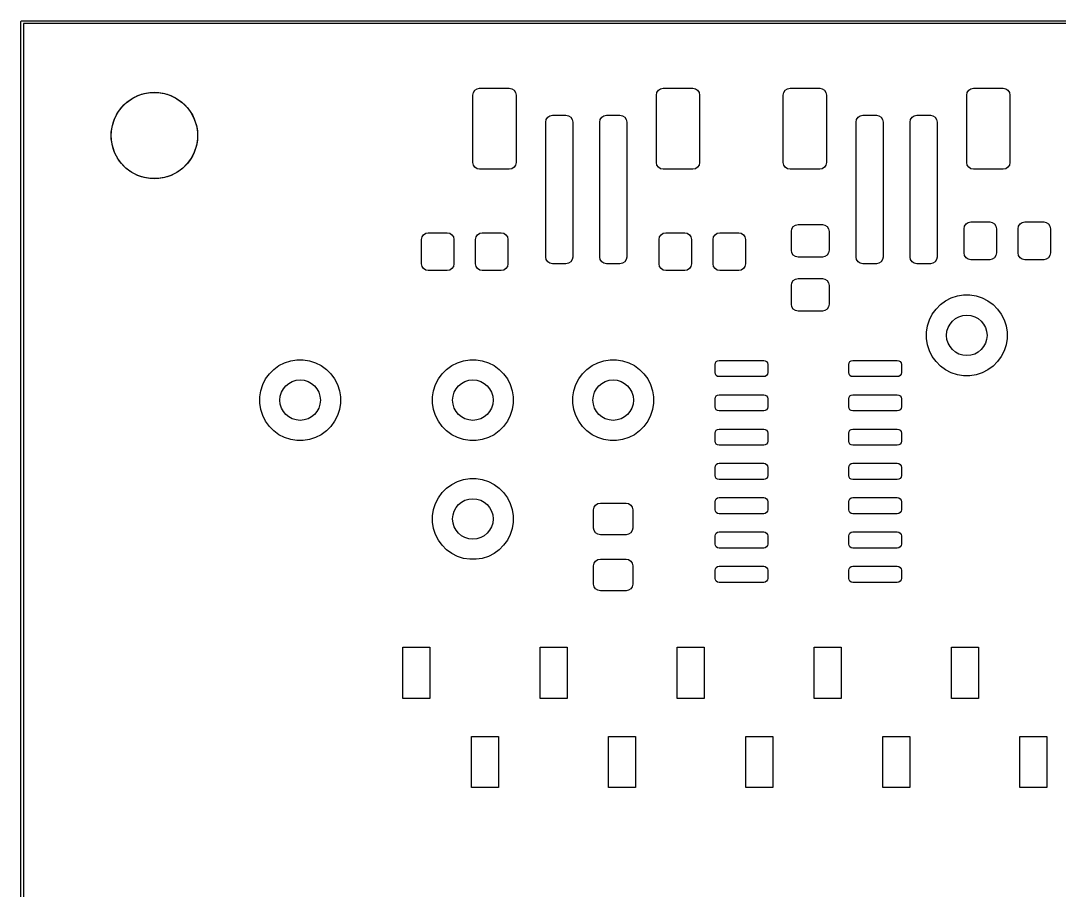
# Model space of a CAD drawing. Header units: millimetres. Extents: x 112.3 to 187.7, y -128.1 to -63.8.
# Drawn here: x 112.35 to 150.82, y -95.95 to -63.75 of the extents above; entities that cross this region are included whole.
import ezdxf

# ---------------------------------------------------------------- set-up
doc = ezdxf.new("R2010")
doc.units = ezdxf.units.MM
doc.layers.add('F.Mask', color=201, linetype='CONTINUOUS', true_color=0xd864ff)

msp = doc.modelspace()

# ---------------------------------------------------------------- linework, layer by layer
at = {"layer": 'F.Mask', "linetype": 'CONTINUOUS'}
for p, q in [((112.35, -63.8), (112.353806, -63.780866)), ((112.35, -128.099999), (112.35, -63.8)), ((112.353806, -63.780866), (112.380866, -63.753806)), ((112.380866, -63.753806), (112.4, -63.75)), ((112.4, -63.75), (187.699999, -63.75)), ((112.45, -63.85), (112.45, -128.049999)), ((187.649999, -63.85), (112.45, -63.85)), ((116.464002, -66.635776), (116.687707, -66.521793)), ((116.687707, -66.521793), (116.926487, -66.444208)), ((116.926487, -66.444208), (117.174465, -66.404932)), ((117.174465, -66.404932), (117.425535, -66.404932)), ((117.425535, -66.404932), (117.673513, -66.444208)), ((117.673513, -66.444208), (117.912293, -66.521793)), ((117.912293, -66.521793), (118.135998, -66.635776)), ((129.1, -66.5), (129.11903, -66.404329)), ((129.1, -69), (129.1, -66.5)), ((129.11903, -66.404329), (129.173223, -66.323223)), ((129.173223, -66.323223), (129.254329, -66.26903)), ((129.254329, -66.26903), (129.35, -66.25)), ((129.35, -66.25), (130.45, -66.25)), ((130.45, -66.25), (130.545671, -66.26903)), ((130.545671, -66.26903), (130.626777, -66.323223)), ((130.626777, -66.323223), (130.68097, -66.404329)), ((130.68097, -66.404329), (130.7, -66.5)), ((130.7, -66.5), (130.7, -69)), ((135.9, -66.5), (135.91903, -66.404329)), ((135.9, -69), (135.9, -66.5)), ((135.91903, -66.404329), (135.973223, -66.323223)), ((135.973223, -66.323223), (136.054329, -66.26903)), ((136.054329, -66.26903), (136.15, -66.25)), ((136.15, -66.25), (137.25, -66.25)), ((137.25, -66.25), (137.345671, -66.26903)), ((137.345671, -66.26903), (137.426777, -66.323223)), ((137.426777, -66.323223), (137.48097, -66.404329)), ((137.48097, -66.404329), (137.5, -66.5)), ((137.5, -66.5), (137.5, -69)), ((140.6, -66.5), (140.61903, -66.404329)), ((140.6, -69), (140.6, -66.5)), ((140.61903, -66.404329), (140.673223, -66.323223)), ((140.673223, -66.323223), (140.754329, -66.26903)), ((140.754329, -66.26903), (140.85, -66.25)), ((140.85, -66.25), (141.95, -66.25)), ((141.95, -66.25), (142.045671, -66.26903)), ((142.045671, -66.26903), (142.126777, -66.323223)), ((142.126777, -66.323223), (142.18097, -66.404329)), ((142.18097, -66.404329), (142.2, -66.5)), ((142.2, -66.5), (142.2, -69)), ((147.4, -66.5), (147.41903, -66.404329)), ((147.4, -69), (147.4, -66.5)), ((147.41903, -66.404329), (147.473223, -66.323223)), ((147.473223, -66.323223), (147.554329, -66.26903)), ((147.554329, -66.26903), (147.65, -66.25)), ((147.65, -66.25), (148.75, -66.25)), ((148.75, -66.25), (148.845671, -66.26903)), ((148.845671, -66.26903), (148.926777, -66.323223)), ((148.926777, -66.323223), (148.98097, -66.404329)), ((148.98097, -66.404329), (149, -66.5)), ((149, -66.5), (149, -69)), ((116.08335, -66.960883), (116.260883, -66.78335)), ((116.260883, -66.78335), (116.464002, -66.635776)), ((118.135998, -66.635776), (118.339117, -66.78335)), ((118.339117, -66.78335), (118.51665, -66.960883)), ((115.821793, -67.387707), (115.935776, -67.164002)), ((115.935776, -67.164002), (116.08335, -66.960883)), ((118.51665, -66.960883), (118.664224, -67.164002)), ((118.664224, -67.164002), (118.778207, -67.387707)), ((131.81903, -67.404329), (131.873223, -67.323223)), ((131.873223, -67.323223), (131.954329, -67.26903)), ((131.954329, -67.26903), (132.05, -67.25)), ((132.05, -67.25), (132.55, -67.25)), ((132.55, -67.25), (132.645671, -67.26903)), ((132.645671, -67.26903), (132.726777, -67.323223)), ((132.726777, -67.323223), (132.78097, -67.404329)), ((133.81903, -67.404329), (133.873223, -67.323223)), ((133.873223, -67.323223), (133.954329, -67.26903)), ((133.954329, -67.26903), (134.05, -67.25)), ((134.05, -67.25), (134.55, -67.25)), ((134.55, -67.25), (134.645671, -67.26903)), ((134.645671, -67.26903), (134.726777, -67.323223)), ((134.726777, -67.323223), (134.78097, -67.404329)), ((143.31903, -67.404329), (143.373223, -67.323223)), ((143.373223, -67.323223), (143.454329, -67.26903)), ((143.454329, -67.26903), (143.55, -67.25)), ((143.55, -67.25), (144.05, -67.25)), ((144.05, -67.25), (144.145671, -67.26903)), ((144.145671, -67.26903), (144.226777, -67.323223)), ((144.226777, -67.323223), (144.28097, -67.404329)), ((145.31903, -67.404329), (145.373223, -67.323223)), ((145.373223, -67.323223), (145.454329, -67.26903)), ((145.454329, -67.26903), (145.55, -67.25)), ((145.55, -67.25), (146.05, -67.25)), ((146.05, -67.25), (146.145671, -67.26903)), ((146.145671, -67.26903), (146.226777, -67.323223)), ((146.226777, -67.323223), (146.28097, -67.404329)), ((115.704932, -67.874465), (115.744208, -67.626487)), ((115.744208, -67.626487), (115.821793, -67.387707)), ((118.778207, -67.387707), (118.855792, -67.626487)), ((118.855792, -67.626487), (118.895068, -67.874465)), ((131.8, -67.5), (131.81903, -67.404329)), ((131.8, -72.5), (131.8, -67.5)), ((132.78097, -67.404329), (132.8, -67.5)), ((132.8, -67.5), (132.8, -72.5)), ((133.8, -67.5), (133.81903, -67.404329)), ((133.8, -72.5), (133.8, -67.5)), ((134.78097, -67.404329), (134.8, -67.5)), ((134.8, -67.5), (134.8, -72.5)), ((143.3, -67.5), (143.31903, -67.404329)), ((143.3, -72.5), (143.3, -67.5)), ((144.28097, -67.404329), (144.3, -67.5)), ((144.3, -67.5), (144.3, -72.5)), ((145.3, -67.5), (145.31903, -67.404329)), ((145.3, -72.5), (145.3, -67.5)), ((146.28097, -67.404329), (146.3, -67.5)), ((146.3, -67.5), (146.3, -72.5)), ((115.704932, -68.125535), (115.704932, -67.874465)), ((118.895068, -67.874465), (118.895068, -68.125535)), ((115.744208, -68.373513), (115.704932, -68.125535)), ((115.821793, -68.612293), (115.744208, -68.373513)), ((118.855792, -68.373513), (118.778207, -68.612293)), ((118.895068, -68.125535), (118.855792, -68.373513)), ((115.935776, -68.835998), (115.821793, -68.612293)), ((116.08335, -69.039117), (115.935776, -68.835998)), ((118.664224, -68.835998), (118.51665, -69.039117)), ((118.778207, -68.612293), (118.664224, -68.835998)), ((116.260883, -69.21665), (116.08335, -69.039117)), ((116.464002, -69.364224), (116.260883, -69.21665)), ((118.339117, -69.21665), (118.135998, -69.364224)), ((118.51665, -69.039117), (118.339117, -69.21665)), ((129.11903, -69.095671), (129.1, -69)), ((129.173223, -69.176777), (129.11903, -69.095671)), ((129.254329, -69.23097), (129.173223, -69.176777)), ((129.35, -69.25), (129.254329, -69.23097)), ((130.45, -69.25), (129.35, -69.25)), ((130.545671, -69.23097), (130.45, -69.25)), ((130.626777, -69.176777), (130.545671, -69.23097)), ((130.68097, -69.095671), (130.626777, -69.176777)), ((130.7, -69), (130.68097, -69.095671)), ((135.91903, -69.095671), (135.9, -69)), ((135.973223, -69.176777), (135.91903, -69.095671)), ((136.054329, -69.23097), (135.973223, -69.176777)), ((136.15, -69.25), (136.054329, -69.23097)), ((137.25, -69.25), (136.15, -69.25)), ((137.345671, -69.23097), (137.25, -69.25)), ((137.426777, -69.176777), (137.345671, -69.23097)), ((137.48097, -69.095671), (137.426777, -69.176777)), ((137.5, -69), (137.48097, -69.095671)), ((140.61903, -69.095671), (140.6, -69)), ((140.673223, -69.176777), (140.61903, -69.095671)), ((140.754329, -69.23097), (140.673223, -69.176777)), ((140.85, -69.25), (140.754329, -69.23097)), ((141.95, -69.25), (140.85, -69.25)), ((142.045671, -69.23097), (141.95, -69.25)), ((142.126777, -69.176777), (142.045671, -69.23097)), ((142.18097, -69.095671), (142.126777, -69.176777)), ((142.2, -69), (142.18097, -69.095671)), ((147.41903, -69.095671), (147.4, -69)), ((147.473223, -69.176777), (147.41903, -69.095671)), ((147.554329, -69.23097), (147.473223, -69.176777)), ((147.65, -69.25), (147.554329, -69.23097)), ((148.75, -69.25), (147.65, -69.25)), ((148.845671, -69.23097), (148.75, -69.25)), ((148.926777, -69.176777), (148.845671, -69.23097)), ((148.98097, -69.095671), (148.926777, -69.176777)), ((149, -69), (148.98097, -69.095671)), ((116.687707, -69.478207), (116.464002, -69.364224)), ((116.926487, -69.555792), (116.687707, -69.478207)), ((117.174465, -69.595068), (116.926487, -69.555792)), ((117.425535, -69.595068), (117.174465, -69.595068)), ((117.673513, -69.555792), (117.425535, -69.595068)), ((117.912293, -69.478207), (117.673513, -69.555792)), ((118.135998, -69.364224), (117.912293, -69.478207)), ((140.9, -71.55), (140.91903, -71.454329)), ((140.9, -72.25), (140.9, -71.55)), ((140.91903, -71.454329), (140.973223, -71.373223)), ((140.973223, -71.373223), (141.054329, -71.31903)), ((141.054329, -71.31903), (141.15, -71.3)), ((141.15, -71.3), (142.05, -71.3)), ((142.05, -71.3), (142.145671, -71.31903)), ((142.145671, -71.31903), (142.226777, -71.373223)), ((142.226777, -71.373223), (142.28097, -71.454329)), ((142.28097, -71.454329), (142.3, -71.55)), ((142.3, -71.55), (142.3, -72.25)), ((147.3, -71.45), (147.31903, -71.354329)), ((147.3, -72.35), (147.3, -71.45)), ((147.31903, -71.354329), (147.373223, -71.273223)), ((147.373223, -71.273223), (147.454329, -71.21903)), ((147.454329, -71.21903), (147.55, -71.2)), ((147.55, -71.2), (148.25, -71.2)), ((148.25, -71.2), (148.345671, -71.21903)), ((148.345671, -71.21903), (148.426777, -71.273223)), ((148.426777, -71.273223), (148.48097, -71.354329)), ((148.48097, -71.354329), (148.5, -71.45)), ((148.5, -71.45), (148.5, -72.35)), ((149.3, -71.45), (149.31903, -71.354329)), ((149.3, -72.35), (149.3, -71.45)), ((149.31903, -71.354329), (149.373223, -71.273223)), ((149.373223, -71.273223), (149.454329, -71.21903)), ((149.454329, -71.21903), (149.55, -71.2)), ((149.55, -71.2), (150.25, -71.2)), ((150.25, -71.2), (150.345671, -71.21903)), ((150.345671, -71.21903), (150.426777, -71.273223)), ((150.426777, -71.273223), (150.48097, -71.354329)), ((150.48097, -71.354329), (150.5, -71.45)), ((150.5, -71.45), (150.5, -72.35)), ((127.2, -71.85), (127.21903, -71.754329)), ((127.2, -72.75), (127.2, -71.85)), ((127.21903, -71.754329), (127.273223, -71.673223)), ((127.273223, -71.673223), (127.354329, -71.61903)), ((127.354329, -71.61903), (127.45, -71.6)), ((127.45, -71.6), (128.15, -71.6)), ((128.15, -71.6), (128.245671, -71.61903)), ((128.245671, -71.61903), (128.326777, -71.673223)), ((128.326777, -71.673223), (128.38097, -71.754329)), ((128.38097, -71.754329), (128.4, -71.85)), ((128.4, -71.85), (128.4, -72.75)), ((129.2, -71.85), (129.21903, -71.754329)), ((129.2, -72.75), (129.2, -71.85)), ((129.21903, -71.754329), (129.273223, -71.673223)), ((129.273223, -71.673223), (129.354329, -71.61903)), ((129.354329, -71.61903), (129.45, -71.6)), ((129.45, -71.6), (130.15, -71.6)), ((130.15, -71.6), (130.245671, -71.61903)), ((130.245671, -71.61903), (130.326777, -71.673223)), ((130.326777, -71.673223), (130.38097, -71.754329)), ((130.38097, -71.754329), (130.4, -71.85)), ((130.4, -71.85), (130.4, -72.75)), ((136, -71.85), (136.01903, -71.754329)), ((136, -72.75), (136, -71.85)), ((136.01903, -71.754329), (136.073223, -71.673223)), ((136.073223, -71.673223), (136.154329, -71.61903)), ((136.154329, -71.61903), (136.25, -71.6)), ((136.25, -71.6), (136.95, -71.6)), ((136.95, -71.6), (137.045671, -71.61903)), ((137.045671, -71.61903), (137.126777, -71.673223)), ((137.126777, -71.673223), (137.18097, -71.754329)), ((137.18097, -71.754329), (137.2, -71.85)), ((137.2, -71.85), (137.2, -72.75)), ((138, -71.85), (138.01903, -71.754329)), ((138, -72.75), (138, -71.85)), ((138.01903, -71.754329), (138.073223, -71.673223)), ((138.073223, -71.673223), (138.154329, -71.61903)), ((138.154329, -71.61903), (138.25, -71.6)), ((138.25, -71.6), (138.95, -71.6)), ((138.95, -71.6), (139.045671, -71.61903)), ((139.045671, -71.61903), (139.126777, -71.673223)), ((139.126777, -71.673223), (139.18097, -71.754329)), ((139.18097, -71.754329), (139.2, -71.85)), ((139.2, -71.85), (139.2, -72.75)), ((140.91903, -72.345671), (140.9, -72.25)), ((142.3, -72.25), (142.28097, -72.345671)), ((131.81903, -72.595671), (131.8, -72.5)), ((131.873223, -72.676777), (131.81903, -72.595671)), ((131.954329, -72.73097), (131.873223, -72.676777)), ((132.726777, -72.676777), (132.645671, -72.73097)), ((132.78097, -72.595671), (132.726777, -72.676777)), ((132.8, -72.5), (132.78097, -72.595671)), ((133.81903, -72.595671), (133.8, -72.5)), ((133.873223, -72.676777), (133.81903, -72.595671)), ((133.954329, -72.73097), (133.873223, -72.676777)), ((134.726777, -72.676777), (134.645671, -72.73097)), ((134.78097, -72.595671), (134.726777, -72.676777)), ((134.8, -72.5), (134.78097, -72.595671)), ((140.973223, -72.426777), (140.91903, -72.345671)), ((141.054329, -72.48097), (140.973223, -72.426777)), ((141.15, -72.5), (141.054329, -72.48097)), ((142.05, -72.5), (141.15, -72.5)), ((142.145671, -72.48097), (142.05, -72.5)), ((142.226777, -72.426777), (142.145671, -72.48097)), ((142.28097, -72.345671), (142.226777, -72.426777)), ((143.31903, -72.595671), (143.3, -72.5)), ((143.373223, -72.676777), (143.31903, -72.595671)), ((143.454329, -72.73097), (143.373223, -72.676777)), ((144.226777, -72.676777), (144.145671, -72.73097)), ((144.28097, -72.595671), (144.226777, -72.676777)), ((144.3, -72.5), (144.28097, -72.595671)), ((145.31903, -72.595671), (145.3, -72.5)), ((145.373223, -72.676777), (145.31903, -72.595671)), ((145.454329, -72.73097), (145.373223, -72.676777)), ((146.226777, -72.676777), (146.145671, -72.73097)), ((146.28097, -72.595671), (146.226777, -72.676777)), ((146.3, -72.5), (146.28097, -72.595671)), ((147.31903, -72.445671), (147.3, -72.35)), ((147.373223, -72.526777), (147.31903, -72.445671)), ((147.454329, -72.58097), (147.373223, -72.526777)), ((147.55, -72.6), (147.454329, -72.58097)), ((148.25, -72.6), (147.55, -72.6)), ((148.345671, -72.58097), (148.25, -72.6)), ((148.426777, -72.526777), (148.345671, -72.58097)), ((148.48097, -72.445671), (148.426777, -72.526777)), ((148.5, -72.35), (148.48097, -72.445671)), ((149.31903, -72.445671), (149.3, -72.35)), ((149.373223, -72.526777), (149.31903, -72.445671)), ((149.454329, -72.58097), (149.373223, -72.526777)), ((149.55, -72.6), (149.454329, -72.58097)), ((150.25, -72.6), (149.55, -72.6)), ((150.345671, -72.58097), (150.25, -72.6)), ((150.426777, -72.526777), (150.345671, -72.58097)), ((150.48097, -72.445671), (150.426777, -72.526777)), ((150.5, -72.35), (150.48097, -72.445671)), ((127.21903, -72.845671), (127.2, -72.75)), ((127.273223, -72.926777), (127.21903, -72.845671)), ((127.354329, -72.98097), (127.273223, -72.926777)), ((127.45, -73), (127.354329, -72.98097)), ((128.15, -73), (127.45, -73)), ((128.245671, -72.98097), (128.15, -73)), ((128.326777, -72.926777), (128.245671, -72.98097)), ((128.38097, -72.845671), (128.326777, -72.926777)), ((128.4, -72.75), (128.38097, -72.845671)), ((129.21903, -72.845671), (129.2, -72.75)), ((129.273223, -72.926777), (129.21903, -72.845671)), ((129.354329, -72.98097), (129.273223, -72.926777)), ((129.45, -73), (129.354329, -72.98097)), ((130.15, -73), (129.45, -73)), ((130.245671, -72.98097), (130.15, -73)), ((130.326777, -72.926777), (130.245671, -72.98097)), ((130.38097, -72.845671), (130.326777, -72.926777)), ((130.4, -72.75), (130.38097, -72.845671)), ((132.05, -72.75), (131.954329, -72.73097)), ((132.55, -72.75), (132.05, -72.75)), ((132.645671, -72.73097), (132.55, -72.75)), ((134.05, -72.75), (133.954329, -72.73097)), ((134.55, -72.75), (134.05, -72.75)), ((134.645671, -72.73097), (134.55, -72.75)), ((136.01903, -72.845671), (136, -72.75)), ((136.073223, -72.926777), (136.01903, -72.845671)), ((136.154329, -72.98097), (136.073223, -72.926777)), ((136.25, -73), (136.154329, -72.98097)), ((136.95, -73), (136.25, -73)), ((137.045671, -72.98097), (136.95, -73)), ((137.126777, -72.926777), (137.045671, -72.98097)), ((137.18097, -72.845671), (137.126777, -72.926777)), ((137.2, -72.75), (137.18097, -72.845671)), ((138.01903, -72.845671), (138, -72.75)), ((138.073223, -72.926777), (138.01903, -72.845671)), ((138.154329, -72.98097), (138.073223, -72.926777)), ((138.25, -73), (138.154329, -72.98097)), ((138.95, -73), (138.25, -73)), ((139.045671, -72.98097), (138.95, -73)), ((139.126777, -72.926777), (139.045671, -72.98097)), ((139.18097, -72.845671), (139.126777, -72.926777)), ((139.2, -72.75), (139.18097, -72.845671)), ((143.55, -72.75), (143.454329, -72.73097)), ((144.05, -72.75), (143.55, -72.75)), ((144.145671, -72.73097), (144.05, -72.75)), ((145.55, -72.75), (145.454329, -72.73097)), ((146.05, -72.75), (145.55, -72.75)), ((146.145671, -72.73097), (146.05, -72.75)), ((140.9, -73.55), (140.91903, -73.454329)), ((140.91903, -73.454329), (140.973223, -73.373223)), ((140.973223, -73.373223), (141.054329, -73.31903)), ((141.054329, -73.31903), (141.15, -73.3)), ((141.15, -73.3), (142.05, -73.3)), ((142.05, -73.3), (142.145671, -73.31903)), ((142.145671, -73.31903), (142.226777, -73.373223)), ((142.226777, -73.373223), (142.28097, -73.454329)), ((142.28097, -73.454329), (142.3, -73.55)), ((140.9, -74.25), (140.9, -73.55)), ((142.3, -73.55), (142.3, -74.25)), ((140.91903, -74.345671), (140.9, -74.25)), ((142.3, -74.25), (142.28097, -74.345671)), ((146.425828, -74.259391), (146.616252, -74.12104)), ((146.616252, -74.12104), (146.825975, -74.014181)), ((146.825975, -74.014181), (147.049832, -73.941445)), ((147.049832, -73.941445), (147.282311, -73.904624)), ((147.282311, -73.904624), (147.517689, -73.904624)), ((147.517689, -73.904624), (147.750168, -73.941445)), ((147.750168, -73.941445), (147.974025, -74.014181)), ((147.974025, -74.014181), (148.183748, -74.12104)), ((148.183748, -74.12104), (148.374172, -74.259391)), ((140.973223, -74.426777), (140.91903, -74.345671)), ((141.054329, -74.48097), (140.973223, -74.426777)), ((141.15, -74.5), (141.054329, -74.48097)), ((142.05, -74.5), (141.15, -74.5)), ((142.145671, -74.48097), (142.05, -74.5)), ((142.226777, -74.426777), (142.145671, -74.48097)), ((142.28097, -74.345671), (142.226777, -74.426777)), ((146.014181, -74.825975), (146.12104, -74.616252)), ((146.12104, -74.616252), (146.259391, -74.425828)), ((146.259391, -74.425828), (146.425828, -74.259391)), ((148.374172, -74.259391), (148.540609, -74.425828)), ((148.540609, -74.425828), (148.67896, -74.616252)), ((148.67896, -74.616252), (148.785819, -74.825975)), ((145.941445, -75.049832), (146.014181, -74.825975)), ((148.785819, -74.825975), (148.858555, -75.049832)), ((145.904624, -75.282311), (145.941445, -75.049832)), ((145.904624, -75.517689), (145.904624, -75.282311)), ((148.858555, -75.049832), (148.895376, -75.282311)), ((148.895376, -75.282311), (148.895376, -75.517689)), ((145.941445, -75.750168), (145.904624, -75.517689)), ((146.014181, -75.974025), (145.941445, -75.750168)), ((148.858555, -75.750168), (148.785819, -75.974025)), ((148.895376, -75.517689), (148.858555, -75.750168)), ((146.12104, -76.183748), (146.014181, -75.974025)), ((148.785819, -75.974025), (148.67896, -76.183748)), ((121.725828, -76.659391), (121.916252, -76.52104)), ((121.916252, -76.52104), (122.125975, -76.414181)), ((122.125975, -76.414181), (122.349832, -76.341445)), ((122.349832, -76.341445), (122.582311, -76.304624)), ((122.582311, -76.304624), (122.817689, -76.304624)), ((122.817689, -76.304624), (123.050168, -76.341445)), ((123.050168, -76.341445), (123.274025, -76.414181)), ((123.274025, -76.414181), (123.483748, -76.52104)), ((123.483748, -76.52104), (123.674172, -76.659391)), ((128.125828, -76.659391), (128.316252, -76.52104)), ((128.316252, -76.52104), (128.525975, -76.414181)), ((128.525975, -76.414181), (128.749832, -76.341445)), ((128.749832, -76.341445), (128.982311, -76.304624)), ((128.982311, -76.304624), (129.217689, -76.304624)), ((129.217689, -76.304624), (129.450168, -76.341445)), ((129.450168, -76.341445), (129.674025, -76.414181)), ((129.674025, -76.414181), (129.883748, -76.52104)), ((129.883748, -76.52104), (130.074172, -76.659391)), ((133.325828, -76.659391), (133.516252, -76.52104)), ((133.516252, -76.52104), (133.725975, -76.414181)), ((133.725975, -76.414181), (133.949832, -76.341445)), ((133.949832, -76.341445), (134.182311, -76.304624)), ((134.182311, -76.304624), (134.417689, -76.304624)), ((134.417689, -76.304624), (134.650168, -76.341445)), ((134.650168, -76.341445), (134.874025, -76.414181)), ((134.874025, -76.414181), (135.083748, -76.52104)), ((135.083748, -76.52104), (135.274172, -76.659391)), ((138.075, -76.48), (138.086418, -76.422597)), ((138.075, -76.78), (138.075, -76.48)), ((138.086418, -76.422597), (138.118934, -76.373934)), ((138.118934, -76.373934), (138.167597, -76.341418)), ((138.167597, -76.341418), (138.225, -76.33)), ((138.225, -76.33), (139.875, -76.33)), ((139.875, -76.33), (139.932403, -76.341418)), ((139.932403, -76.341418), (139.981066, -76.373934)), ((139.981066, -76.373934), (140.013582, -76.422597)), ((140.013582, -76.422597), (140.025, -76.48)), ((140.025, -76.48), (140.025, -76.78)), ((143.025, -76.48), (143.036418, -76.422597)), ((143.025, -76.78), (143.025, -76.48)), ((143.036418, -76.422597), (143.068934, -76.373934)), ((143.068934, -76.373934), (143.117597, -76.341418)), ((143.117597, -76.341418), (143.175, -76.33)), ((143.175, -76.33), (144.825, -76.33)), ((144.825, -76.33), (144.882403, -76.341418)), ((144.882403, -76.341418), (144.931066, -76.373934)), ((144.931066, -76.373934), (144.963582, -76.422597)), ((144.963582, -76.422597), (144.975, -76.48)), ((144.975, -76.48), (144.975, -76.78)), ((146.259391, -76.374172), (146.12104, -76.183748)), ((146.425828, -76.540609), (146.259391, -76.374172)), ((146.616252, -76.67896), (146.425828, -76.540609)), ((148.374172, -76.540609), (148.183748, -76.67896)), ((148.540609, -76.374172), (148.374172, -76.540609)), ((148.67896, -76.183748), (148.540609, -76.374172)), ((121.42104, -77.016252), (121.559391, -76.825828)), ((121.559391, -76.825828), (121.725828, -76.659391)), ((123.674172, -76.659391), (123.840609, -76.825828)), ((123.840609, -76.825828), (123.97896, -77.016252)), ((127.82104, -77.016252), (127.959391, -76.825828)), ((127.959391, -76.825828), (128.125828, -76.659391)), ((130.074172, -76.659391), (130.240609, -76.825828)), ((130.240609, -76.825828), (130.37896, -77.016252)), ((133.02104, -77.016252), (133.159391, -76.825828)), ((133.159391, -76.825828), (133.325828, -76.659391)), ((135.274172, -76.659391), (135.440609, -76.825828)), ((135.440609, -76.825828), (135.57896, -77.016252)), ((138.086418, -76.837403), (138.075, -76.78)), ((138.118934, -76.886066), (138.086418, -76.837403)), ((138.167597, -76.918582), (138.118934, -76.886066)), ((138.225, -76.93), (138.167597, -76.918582)), ((139.875, -76.93), (138.225, -76.93)), ((139.932403, -76.918582), (139.875, -76.93)), ((139.981066, -76.886066), (139.932403, -76.918582)), ((140.013582, -76.837403), (139.981066, -76.886066)), ((140.025, -76.78), (140.013582, -76.837403)), ((143.036418, -76.837403), (143.025, -76.78)), ((143.068934, -76.886066), (143.036418, -76.837403)), ((143.117597, -76.918582), (143.068934, -76.886066)), ((143.175, -76.93), (143.117597, -76.918582)), ((144.825, -76.93), (143.175, -76.93)), ((144.882403, -76.918582), (144.825, -76.93)), ((144.931066, -76.886066), (144.882403, -76.918582)), ((144.963582, -76.837403), (144.931066, -76.886066)), ((144.975, -76.78), (144.963582, -76.837403)), ((146.825975, -76.785819), (146.616252, -76.67896)), ((147.049832, -76.858555), (146.825975, -76.785819)), ((147.282311, -76.895376), (147.049832, -76.858555)), ((147.517689, -76.895376), (147.282311, -76.895376)), ((147.750168, -76.858555), (147.517689, -76.895376)), ((147.974025, -76.785819), (147.750168, -76.858555)), ((148.183748, -76.67896), (147.974025, -76.785819)), ((121.241445, -77.449832), (121.314181, -77.225975)), ((121.314181, -77.225975), (121.42104, -77.016252)), ((123.97896, -77.016252), (124.085819, -77.225975)), ((124.085819, -77.225975), (124.158555, -77.449832)), ((127.641445, -77.449832), (127.714181, -77.225975)), ((127.714181, -77.225975), (127.82104, -77.016252)), ((130.37896, -77.016252), (130.485819, -77.225975)), ((130.485819, -77.225975), (130.558555, -77.449832)), ((132.841445, -77.449832), (132.914181, -77.225975)), ((132.914181, -77.225975), (133.02104, -77.016252)), ((135.57896, -77.016252), (135.685819, -77.225975)), ((135.685819, -77.225975), (135.758555, -77.449832)), ((121.204624, -77.682311), (121.241445, -77.449832)), ((121.204624, -77.917689), (121.204624, -77.682311)), ((124.158555, -77.449832), (124.195376, -77.682311)), ((124.195376, -77.682311), (124.195376, -77.917689)), ((127.604624, -77.682311), (127.641445, -77.449832)), ((127.604624, -77.917689), (127.604624, -77.682311)), ((130.558555, -77.449832), (130.595376, -77.682311)), ((130.595376, -77.682311), (130.595376, -77.917689)), ((132.804624, -77.682311), (132.841445, -77.449832)), ((132.804624, -77.917689), (132.804624, -77.682311)), ((135.758555, -77.449832), (135.795376, -77.682311)), ((135.795376, -77.682311), (135.795376, -77.917689)), ((138.075, -77.75), (138.086418, -77.692597)), ((138.086418, -77.692597), (138.118934, -77.643934)), ((138.118934, -77.643934), (138.167597, -77.611418)), ((138.167597, -77.611418), (138.225, -77.6)), ((138.225, -77.6), (139.875, -77.6)), ((139.875, -77.6), (139.932403, -77.611418)), ((139.932403, -77.611418), (139.981066, -77.643934)), ((139.981066, -77.643934), (140.013582, -77.692597)), ((140.013582, -77.692597), (140.025, -77.75)), ((143.025, -77.75), (143.036418, -77.692597)), ((143.036418, -77.692597), (143.068934, -77.643934)), ((143.068934, -77.643934), (143.117597, -77.611418)), ((143.117597, -77.611418), (143.175, -77.6)), ((143.175, -77.6), (144.825, -77.6)), ((144.825, -77.6), (144.882403, -77.611418)), ((144.882403, -77.611418), (144.931066, -77.643934)), ((144.931066, -77.643934), (144.963582, -77.692597)), ((144.963582, -77.692597), (144.975, -77.75)), ((121.241445, -78.150168), (121.204624, -77.917689)), ((124.195376, -77.917689), (124.158555, -78.150168)), ((127.641445, -78.150168), (127.604624, -77.917689)), ((130.595376, -77.917689), (130.558555, -78.150168)), ((132.841445, -78.150168), (132.804624, -77.917689)), ((135.795376, -77.917689), (135.758555, -78.150168)), ((138.075, -78.05), (138.075, -77.75)), ((138.086418, -78.107403), (138.075, -78.05)), ((140.025, -78.05), (140.013582, -78.107403)), ((140.025, -77.75), (140.025, -78.05)), ((143.025, -78.05), (143.025, -77.75)), ((143.036418, -78.107403), (143.025, -78.05)), ((144.975, -78.05), (144.963582, -78.107403)), ((144.975, -77.75), (144.975, -78.05)), ((121.314181, -78.374025), (121.241445, -78.150168)), ((121.42104, -78.583748), (121.314181, -78.374025)), ((124.085819, -78.374025), (123.97896, -78.583748)), ((124.158555, -78.150168), (124.085819, -78.374025)), ((127.714181, -78.374025), (127.641445, -78.150168)), ((127.82104, -78.583748), (127.714181, -78.374025)), ((130.485819, -78.374025), (130.37896, -78.583748)), ((130.558555, -78.150168), (130.485819, -78.374025)), ((132.914181, -78.374025), (132.841445, -78.150168)), ((133.02104, -78.583748), (132.914181, -78.374025)), ((135.685819, -78.374025), (135.57896, -78.583748)), ((135.758555, -78.150168), (135.685819, -78.374025)), ((138.118934, -78.156066), (138.086418, -78.107403)), ((138.167597, -78.188582), (138.118934, -78.156066)), ((138.225, -78.2), (138.167597, -78.188582)), ((139.875, -78.2), (138.225, -78.2)), ((139.932403, -78.188582), (139.875, -78.2)), ((139.981066, -78.156066), (139.932403, -78.188582)), ((140.013582, -78.107403), (139.981066, -78.156066)), ((143.068934, -78.156066), (143.036418, -78.107403)), ((143.117597, -78.188582), (143.068934, -78.156066)), ((143.175, -78.2), (143.117597, -78.188582)), ((144.825, -78.2), (143.175, -78.2)), ((144.882403, -78.188582), (144.825, -78.2)), ((144.931066, -78.156066), (144.882403, -78.188582)), ((144.963582, -78.107403), (144.931066, -78.156066)), ((121.559391, -78.774172), (121.42104, -78.583748)), ((121.725828, -78.940609), (121.559391, -78.774172)), ((123.840609, -78.774172), (123.674172, -78.940609)), ((123.97896, -78.583748), (123.840609, -78.774172)), ((127.959391, -78.774172), (127.82104, -78.583748)), ((128.125828, -78.940609), (127.959391, -78.774172)), ((130.240609, -78.774172), (130.074172, -78.940609)), ((130.37896, -78.583748), (130.240609, -78.774172)), ((133.159391, -78.774172), (133.02104, -78.583748)), ((133.325828, -78.940609), (133.159391, -78.774172)), ((135.440609, -78.774172), (135.274172, -78.940609)), ((135.57896, -78.583748), (135.440609, -78.774172)), ((138.167597, -78.881418), (138.225, -78.87)), ((138.225, -78.87), (139.875, -78.87)), ((139.875, -78.87), (139.932403, -78.881418)), ((143.117597, -78.881418), (143.175, -78.87)), ((143.175, -78.87), (144.825, -78.87)), ((144.825, -78.87), (144.882403, -78.881418)), ((121.916252, -79.07896), (121.725828, -78.940609)), ((122.125975, -79.185819), (121.916252, -79.07896)), ((122.349832, -79.258555), (122.125975, -79.185819)), ((123.274025, -79.185819), (123.050168, -79.258555)), ((123.483748, -79.07896), (123.274025, -79.185819)), ((123.674172, -78.940609), (123.483748, -79.07896)), ((128.316252, -79.07896), (128.125828, -78.940609)), ((128.525975, -79.185819), (128.316252, -79.07896)), ((128.749832, -79.258555), (128.525975, -79.185819)), ((129.674025, -79.185819), (129.450168, -79.258555)), ((129.883748, -79.07896), (129.674025, -79.185819)), ((130.074172, -78.940609), (129.883748, -79.07896)), ((133.516252, -79.07896), (133.325828, -78.940609)), ((133.725975, -79.185819), (133.516252, -79.07896)), ((133.949832, -79.258555), (133.725975, -79.185819)), ((134.874025, -79.185819), (134.650168, -79.258555)), ((135.083748, -79.07896), (134.874025, -79.185819)), ((135.274172, -78.940609), (135.083748, -79.07896)), ((138.075, -79.02), (138.086418, -78.962597)), ((138.075, -79.32), (138.075, -79.02)), ((138.086418, -78.962597), (138.118934, -78.913934)), ((138.118934, -78.913934), (138.167597, -78.881418)), ((139.932403, -78.881418), (139.981066, -78.913934)), ((139.981066, -78.913934), (140.013582, -78.962597)), ((140.013582, -78.962597), (140.025, -79.02)), ((140.025, -79.02), (140.025, -79.32)), ((143.025, -79.02), (143.036418, -78.962597)), ((143.025, -79.32), (143.025, -79.02)), ((143.036418, -78.962597), (143.068934, -78.913934)), ((143.068934, -78.913934), (143.117597, -78.881418)), ((144.882403, -78.881418), (144.931066, -78.913934)), ((144.931066, -78.913934), (144.963582, -78.962597)), ((144.963582, -78.962597), (144.975, -79.02)), ((144.975, -79.02), (144.975, -79.32)), ((122.582311, -79.295376), (122.349832, -79.258555)), ((122.817689, -79.295376), (122.582311, -79.295376)), ((123.050168, -79.258555), (122.817689, -79.295376)), ((128.982311, -79.295376), (128.749832, -79.258555)), ((129.217689, -79.295376), (128.982311, -79.295376)), ((129.450168, -79.258555), (129.217689, -79.295376)), ((134.182311, -79.295376), (133.949832, -79.258555)), ((134.417689, -79.295376), (134.182311, -79.295376)), ((134.650168, -79.258555), (134.417689, -79.295376)), ((138.086418, -79.377403), (138.075, -79.32)), ((138.118934, -79.426066), (138.086418, -79.377403)), ((138.167597, -79.458582), (138.118934, -79.426066)), ((138.225, -79.47), (138.167597, -79.458582)), ((139.875, -79.47), (138.225, -79.47)), ((139.932403, -79.458582), (139.875, -79.47)), ((139.981066, -79.426066), (139.932403, -79.458582)), ((140.013582, -79.377403), (139.981066, -79.426066)), ((140.025, -79.32), (140.013582, -79.377403)), ((143.036418, -79.377403), (143.025, -79.32)), ((143.068934, -79.426066), (143.036418, -79.377403)), ((143.117597, -79.458582), (143.068934, -79.426066)), ((143.175, -79.47), (143.117597, -79.458582)), ((144.825, -79.47), (143.175, -79.47)), ((144.882403, -79.458582), (144.825, -79.47)), ((144.931066, -79.426066), (144.882403, -79.458582)), ((144.963582, -79.377403), (144.931066, -79.426066)), ((144.975, -79.32), (144.963582, -79.377403)), ((138.075, -80.29), (138.086418, -80.232597)), ((138.075, -80.59), (138.075, -80.29)), ((138.086418, -80.232597), (138.118934, -80.183934)), ((138.118934, -80.183934), (138.167597, -80.151418)), ((138.167597, -80.151418), (138.225, -80.14)), ((138.225, -80.14), (139.875, -80.14)), ((139.875, -80.14), (139.932403, -80.151418)), ((139.932403, -80.151418), (139.981066, -80.183934)), ((139.981066, -80.183934), (140.013582, -80.232597)), ((140.013582, -80.232597), (140.025, -80.29)), ((140.025, -80.29), (140.025, -80.59)), ((143.025, -80.29), (143.036418, -80.232597)), ((143.025, -80.59), (143.025, -80.29)), ((143.036418, -80.232597), (143.068934, -80.183934)), ((143.068934, -80.183934), (143.117597, -80.151418)), ((143.117597, -80.151418), (143.175, -80.14)), ((143.175, -80.14), (144.825, -80.14)), ((144.825, -80.14), (144.882403, -80.151418)), ((144.882403, -80.151418), (144.931066, -80.183934)), ((144.931066, -80.183934), (144.963582, -80.232597)), ((144.963582, -80.232597), (144.975, -80.29)), ((144.975, -80.29), (144.975, -80.59)), ((128.525975, -80.814181), (128.749832, -80.741445)), ((128.749832, -80.741445), (128.982311, -80.704624)), ((128.982311, -80.704624), (129.217689, -80.704624)), ((129.217689, -80.704624), (129.450168, -80.741445)), ((129.450168, -80.741445), (129.674025, -80.814181)), ((138.086418, -80.647403), (138.075, -80.59)), ((138.118934, -80.696066), (138.086418, -80.647403)), ((138.167597, -80.728582), (138.118934, -80.696066)), ((138.225, -80.74), (138.167597, -80.728582)), ((139.875, -80.74), (138.225, -80.74)), ((139.932403, -80.728582), (139.875, -80.74)), ((139.981066, -80.696066), (139.932403, -80.728582)), ((140.013582, -80.647403), (139.981066, -80.696066)), ((140.025, -80.59), (140.013582, -80.647403)), ((143.036418, -80.647403), (143.025, -80.59)), ((143.068934, -80.696066), (143.036418, -80.647403)), ((143.117597, -80.728582), (143.068934, -80.696066)), ((143.175, -80.74), (143.117597, -80.728582)), ((144.825, -80.74), (143.175, -80.74)), ((144.882403, -80.728582), (144.825, -80.74)), ((144.931066, -80.696066), (144.882403, -80.728582)), ((144.963582, -80.647403), (144.931066, -80.696066)), ((144.975, -80.59), (144.963582, -80.647403)), ((127.959391, -81.225828), (128.125828, -81.059391)), ((128.125828, -81.059391), (128.316252, -80.92104)), ((128.316252, -80.92104), (128.525975, -80.814181)), ((129.674025, -80.814181), (129.883748, -80.92104)), ((129.883748, -80.92104), (130.074172, -81.059391)), ((130.074172, -81.059391), (130.240609, -81.225828)), ((127.714181, -81.625975), (127.82104, -81.416252)), ((127.82104, -81.416252), (127.959391, -81.225828)), ((130.240609, -81.225828), (130.37896, -81.416252)), ((130.37896, -81.416252), (130.485819, -81.625975)), ((138.075, -81.56), (138.086418, -81.502597)), ((138.075, -81.86), (138.075, -81.56)), ((138.086418, -81.502597), (138.118934, -81.453934)), ((138.118934, -81.453934), (138.167597, -81.421418)), ((138.167597, -81.421418), (138.225, -81.41)), ((138.225, -81.41), (139.875, -81.41)), ((139.875, -81.41), (139.932403, -81.421418)), ((139.932403, -81.421418), (139.981066, -81.453934)), ((139.981066, -81.453934), (140.013582, -81.502597)), ((140.013582, -81.502597), (140.025, -81.56)), ((140.025, -81.56), (140.025, -81.86)), ((143.025, -81.56), (143.036418, -81.502597)), ((143.025, -81.86), (143.025, -81.56)), ((143.036418, -81.502597), (143.068934, -81.453934)), ((143.068934, -81.453934), (143.117597, -81.421418)), ((143.117597, -81.421418), (143.175, -81.41)), ((143.175, -81.41), (144.825, -81.41)), ((144.825, -81.41), (144.882403, -81.421418)), ((144.882403, -81.421418), (144.931066, -81.453934)), ((144.931066, -81.453934), (144.963582, -81.502597)), ((144.963582, -81.502597), (144.975, -81.56)), ((144.975, -81.56), (144.975, -81.86)), ((127.604624, -82.082311), (127.641445, -81.849832)), ((127.641445, -81.849832), (127.714181, -81.625975)), ((130.485819, -81.625975), (130.558555, -81.849832)), ((130.558555, -81.849832), (130.595376, -82.082311)), ((133.575, -81.8625), (133.59403, -81.766829)), ((133.575, -82.5375), (133.575, -81.8625)), ((133.59403, -81.766829), (133.648223, -81.685723)), ((133.648223, -81.685723), (133.729329, -81.63153)), ((133.729329, -81.63153), (133.825, -81.6125)), ((133.825, -81.6125), (134.775, -81.6125)), ((134.775, -81.6125), (134.870671, -81.63153)), ((134.870671, -81.63153), (134.951777, -81.685723)), ((134.951777, -81.685723), (135.00597, -81.766829)), ((135.00597, -81.766829), (135.025, -81.8625)), ((135.025, -81.8625), (135.025, -82.5375)), ((138.086418, -81.917403), (138.075, -81.86)), ((138.118934, -81.966066), (138.086418, -81.917403)), ((140.013582, -81.917403), (139.981066, -81.966066)), ((140.025, -81.86), (140.013582, -81.917403)), ((143.036418, -81.917403), (143.025, -81.86)), ((143.068934, -81.966066), (143.036418, -81.917403)), ((144.963582, -81.917403), (144.931066, -81.966066)), ((144.975, -81.86), (144.963582, -81.917403)), ((127.604624, -82.317689), (127.604624, -82.082311)), ((127.641445, -82.550168), (127.604624, -82.317689)), ((130.595376, -82.317689), (130.558555, -82.550168)), ((130.595376, -82.082311), (130.595376, -82.317689)), ((138.167597, -81.998582), (138.118934, -81.966066)), ((138.225, -82.01), (138.167597, -81.998582)), ((139.875, -82.01), (138.225, -82.01)), ((139.932403, -81.998582), (139.875, -82.01)), ((139.981066, -81.966066), (139.932403, -81.998582)), ((143.117597, -81.998582), (143.068934, -81.966066)), ((143.175, -82.01), (143.117597, -81.998582)), ((144.825, -82.01), (143.175, -82.01)), ((144.882403, -81.998582), (144.825, -82.01)), ((144.931066, -81.966066), (144.882403, -81.998582)), ((127.714181, -82.774025), (127.641445, -82.550168)), ((130.558555, -82.550168), (130.485819, -82.774025)), ((133.59403, -82.633171), (133.575, -82.5375)), ((133.648223, -82.714277), (133.59403, -82.633171)), ((133.729329, -82.76847), (133.648223, -82.714277)), ((134.951777, -82.714277), (134.870671, -82.76847)), ((135.00597, -82.633171), (134.951777, -82.714277)), ((135.025, -82.5375), (135.00597, -82.633171)), ((138.118934, -82.723934), (138.167597, -82.691418)), ((138.167597, -82.691418), (138.225, -82.68)), ((138.225, -82.68), (139.875, -82.68)), ((139.875, -82.68), (139.932403, -82.691418)), ((139.932403, -82.691418), (139.981066, -82.723934)), ((143.068934, -82.723934), (143.117597, -82.691418)), ((143.117597, -82.691418), (143.175, -82.68)), ((143.175, -82.68), (144.825, -82.68)), ((144.825, -82.68), (144.882403, -82.691418)), ((144.882403, -82.691418), (144.931066, -82.723934)), ((127.82104, -82.983748), (127.714181, -82.774025)), ((127.959391, -83.174172), (127.82104, -82.983748)), ((130.37896, -82.983748), (130.240609, -83.174172)), ((130.485819, -82.774025), (130.37896, -82.983748)), ((133.825, -82.7875), (133.729329, -82.76847)), ((134.775, -82.7875), (133.825, -82.7875)), ((134.870671, -82.76847), (134.775, -82.7875)), ((138.075, -82.83), (138.086418, -82.772597)), ((138.075, -83.13), (138.075, -82.83)), ((138.086418, -82.772597), (138.118934, -82.723934)), ((139.981066, -82.723934), (140.013582, -82.772597)), ((140.013582, -82.772597), (140.025, -82.83)), ((140.025, -82.83), (140.025, -83.13)), ((143.025, -82.83), (143.036418, -82.772597)), ((143.025, -83.13), (143.025, -82.83)), ((143.036418, -82.772597), (143.068934, -82.723934)), ((144.931066, -82.723934), (144.963582, -82.772597)), ((144.963582, -82.772597), (144.975, -82.83)), ((144.975, -82.83), (144.975, -83.13)), ((128.125828, -83.340609), (127.959391, -83.174172)), ((128.316252, -83.47896), (128.125828, -83.340609)), ((128.525975, -83.585819), (128.316252, -83.47896)), ((129.883748, -83.47896), (129.674025, -83.585819)), ((130.074172, -83.340609), (129.883748, -83.47896)), ((130.240609, -83.174172), (130.074172, -83.340609)), ((138.086418, -83.187403), (138.075, -83.13)), ((138.118934, -83.236066), (138.086418, -83.187403)), ((138.167597, -83.268582), (138.118934, -83.236066)), ((138.225, -83.28), (138.167597, -83.268582)), ((139.875, -83.28), (138.225, -83.28)), ((139.932403, -83.268582), (139.875, -83.28)), ((139.981066, -83.236066), (139.932403, -83.268582)), ((140.013582, -83.187403), (139.981066, -83.236066)), ((140.025, -83.13), (140.013582, -83.187403)), ((143.036418, -83.187403), (143.025, -83.13)), ((143.068934, -83.236066), (143.036418, -83.187403)), ((143.117597, -83.268582), (143.068934, -83.236066)), ((143.175, -83.28), (143.117597, -83.268582)), ((144.825, -83.28), (143.175, -83.28)), ((144.882403, -83.268582), (144.825, -83.28)), ((144.931066, -83.236066), (144.882403, -83.268582)), ((144.963582, -83.187403), (144.931066, -83.236066)), ((144.975, -83.13), (144.963582, -83.187403)), ((128.749832, -83.658555), (128.525975, -83.585819)), ((128.982311, -83.695376), (128.749832, -83.658555)), ((129.217689, -83.695376), (128.982311, -83.695376)), ((129.450168, -83.658555), (129.217689, -83.695376)), ((129.674025, -83.585819), (129.450168, -83.658555)), ((133.575, -83.9375), (133.59403, -83.841829)), ((133.59403, -83.841829), (133.648223, -83.760723)), ((133.648223, -83.760723), (133.729329, -83.70653)), ((133.729329, -83.70653), (133.825, -83.6875)), ((133.825, -83.6875), (134.775, -83.6875)), ((134.775, -83.6875), (134.870671, -83.70653)), ((134.870671, -83.70653), (134.951777, -83.760723)), ((134.951777, -83.760723), (135.00597, -83.841829)), ((135.00597, -83.841829), (135.025, -83.9375)), ((133.575, -84.6125), (133.575, -83.9375)), ((135.025, -83.9375), (135.025, -84.6125)), ((138.075, -84.1), (138.086418, -84.042597)), ((138.075, -84.4), (138.075, -84.1)), ((138.086418, -84.042597), (138.118934, -83.993934)), ((138.118934, -83.993934), (138.167597, -83.961418)), ((138.167597, -83.961418), (138.225, -83.95)), ((138.225, -83.95), (139.875, -83.95)), ((139.875, -83.95), (139.932403, -83.961418)), ((139.932403, -83.961418), (139.981066, -83.993934)), ((139.981066, -83.993934), (140.013582, -84.042597)), ((140.013582, -84.042597), (140.025, -84.1)), ((140.025, -84.1), (140.025, -84.4)), ((143.025, -84.1), (143.036418, -84.042597)), ((143.025, -84.4), (143.025, -84.1)), ((143.036418, -84.042597), (143.068934, -83.993934)), ((143.068934, -83.993934), (143.117597, -83.961418)), ((143.117597, -83.961418), (143.175, -83.95)), ((143.175, -83.95), (144.825, -83.95)), ((144.825, -83.95), (144.882403, -83.961418)), ((144.882403, -83.961418), (144.931066, -83.993934)), ((144.931066, -83.993934), (144.963582, -84.042597)), ((144.963582, -84.042597), (144.975, -84.1)), ((144.975, -84.1), (144.975, -84.4)), ((133.59403, -84.708171), (133.575, -84.6125)), ((135.025, -84.6125), (135.00597, -84.708171)), ((138.086418, -84.457403), (138.075, -84.4)), ((138.118934, -84.506066), (138.086418, -84.457403)), ((138.167597, -84.538582), (138.118934, -84.506066)), ((138.225, -84.55), (138.167597, -84.538582)), ((139.875, -84.55), (138.225, -84.55)), ((139.932403, -84.538582), (139.875, -84.55)), ((139.981066, -84.506066), (139.932403, -84.538582)), ((140.013582, -84.457403), (139.981066, -84.506066)), ((140.025, -84.4), (140.013582, -84.457403)), ((143.036418, -84.457403), (143.025, -84.4)), ((143.068934, -84.506066), (143.036418, -84.457403)), ((143.117597, -84.538582), (143.068934, -84.506066)), ((143.175, -84.55), (143.117597, -84.538582)), ((144.825, -84.55), (143.175, -84.55)), ((144.882403, -84.538582), (144.825, -84.55)), ((144.931066, -84.506066), (144.882403, -84.538582)), ((144.963582, -84.457403), (144.931066, -84.506066)), ((144.975, -84.4), (144.963582, -84.457403)), ((133.648223, -84.789277), (133.59403, -84.708171)), ((133.729329, -84.84347), (133.648223, -84.789277)), ((133.825, -84.8625), (133.729329, -84.84347)), ((134.775, -84.8625), (133.825, -84.8625)), ((134.870671, -84.84347), (134.775, -84.8625)), ((134.951777, -84.789277), (134.870671, -84.84347)), ((135.00597, -84.708171), (134.951777, -84.789277)), ((126.510289, -88.851782), (126.510289, -86.951782)), ((126.510289, -86.951782), (127.510289, -86.951782)), ((127.510289, -86.951782), (127.510289, -88.851782)), ((131.590289, -88.851782), (131.590289, -86.951782)), ((131.590289, -86.951782), (132.590289, -86.951782)), ((132.590289, -86.951782), (132.590289, -88.851782)), ((136.670289, -88.851782), (136.670289, -86.951782)), ((136.670289, -86.951782), (137.670289, -86.951782)), ((137.670289, -86.951782), (137.670289, -88.851782)), ((141.750289, -88.851782), (141.750289, -86.951782)), ((141.750289, -86.951782), (142.750289, -86.951782)), ((142.750289, -86.951782), (142.750289, -88.851782)), ((146.830289, -88.851782), (146.830289, -86.951782)), ((146.830289, -86.951782), (147.830289, -86.951782)), ((147.830289, -86.951782), (147.830289, -88.851782)), ((127.510289, -88.851782), (126.510289, -88.851782)), ((132.590289, -88.851782), (131.590289, -88.851782)), ((137.670289, -88.851782), (136.670289, -88.851782)), ((142.750289, -88.851782), (141.750289, -88.851782)), ((147.830289, -88.851782), (146.830289, -88.851782)), ((129.050289, -92.151782), (129.050289, -90.251782)), ((129.050289, -90.251782), (130.050289, -90.251782)), ((130.050289, -90.251782), (130.050289, -92.151782)), ((134.130289, -92.151782), (134.130289, -90.251782)), ((134.130289, -90.251782), (135.130289, -90.251782)), ((135.130289, -90.251782), (135.130289, -92.151782)), ((139.210289, -92.151782), (139.210289, -90.251782)), ((139.210289, -90.251782), (140.210289, -90.251782)), ((140.210289, -90.251782), (140.210289, -92.151782)), ((144.290289, -92.151782), (144.290289, -90.251782)), ((144.290289, -90.251782), (145.290289, -90.251782)), ((145.290289, -90.251782), (145.290289, -92.151782)), ((149.370289, -92.151782), (149.370289, -90.251782)), ((149.370289, -90.251782), (150.370289, -90.251782)), ((150.370289, -90.251782), (150.370289, -92.151782)), ((130.050289, -92.151782), (129.050289, -92.151782)), ((135.130289, -92.151782), (134.130289, -92.151782)), ((140.210289, -92.151782), (139.210289, -92.151782)), ((145.290289, -92.151782), (144.290289, -92.151782)), ((150.370289, -92.151782), (149.370289, -92.151782))]:
    msp.add_line(p, q, dxfattribs=at)
at = {"layer": 'F.Mask'}
for centre, radius in [((117.3, -68), 1.6), ((117.3, -68), 1.6), ((117.3, -68), 1.599999), ((147.4, -75.4), 0.75), ((147.4, -75.4), 0.75), ((147.4, -75.4), 0.75), ((122.7, -77.8), 0.75), ((122.7, -77.8), 0.75), ((122.7, -77.8), 0.75), ((129.1, -77.8), 0.75), ((129.1, -77.8), 0.75), ((129.1, -77.8), 0.75), ((134.3, -77.8), 0.75), ((134.3, -77.8), 0.75), ((134.3, -77.8), 0.75), ((129.1, -82.2), 0.75), ((129.1, -82.2), 0.75), ((129.1, -82.2), 0.75)]:
    msp.add_circle(centre, radius, dxfattribs=at)

doc.saveas('drawing.dxf')
